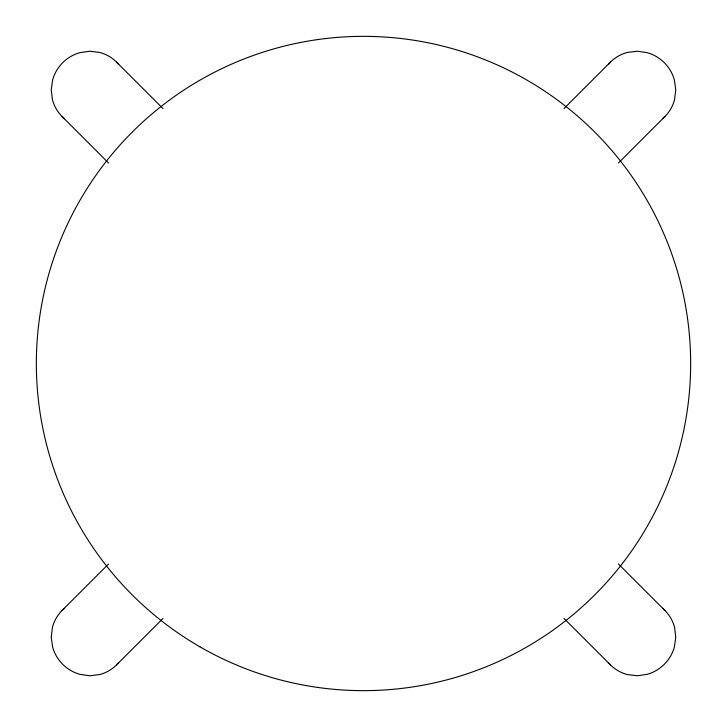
<?xml version="1.0" encoding="UTF-8"?>
<svg xmlns="http://www.w3.org/2000/svg" width="727" height="727" viewBox="0 0 727 727"><rect width="100%" height="100%" fill="white"/><g stroke="black" fill="none" stroke-linecap="round" stroke-linejoin="round"><path stroke-width="1.09" d="M62.059 610.516L108.559 564.007M564.007 108.559L610.516 62.059M116.484 664.941L162.993 618.441M618.441 162.993L664.941 116.484M116.484 62.059L162.993 108.559M618.441 564.007L664.941 610.516M62.059 116.484L108.559 162.993M564.007 618.441L610.516 664.941M662.533 118.692A37.659 37.213 45 0 0 674.583 99.554L675.765 89.721L674.356 79.861A38.876 38.413 45 0 0 647.139 52.653L637.279 51.235L627.446 52.417A37.659 37.213 45 0 0 608.308 64.467M662.533 608.308A37.659 37.213 -45 0 1 674.583 627.446L675.765 637.279L674.356 647.139A38.876 38.413 -45 0 1 647.139 674.347L637.279 675.765L627.446 674.583A37.659 37.213 -45 0 1 608.308 662.533M64.467 118.692A37.659 37.213 -45 0 1 52.417 99.554L51.235 89.721L52.644 79.861A38.876 38.413 -45 0 1 79.861 52.653L89.721 51.235L99.554 52.417A37.659 37.213 -45 0 1 118.692 64.467M64.467 608.308A37.659 37.213 45 0 0 52.417 627.446L51.235 637.279L52.644 647.139A38.876 38.413 45 0 0 79.861 674.347L89.721 675.765L99.554 674.583A37.659 37.213 45 0 0 118.692 662.533M199.925 646.821A327.15 327.15 0 0 0 690.65 363.5A327.15 327.15 0 0 0 199.925 80.179A327.15 327.15 0 0 0 199.925 646.821"/></g></svg>
